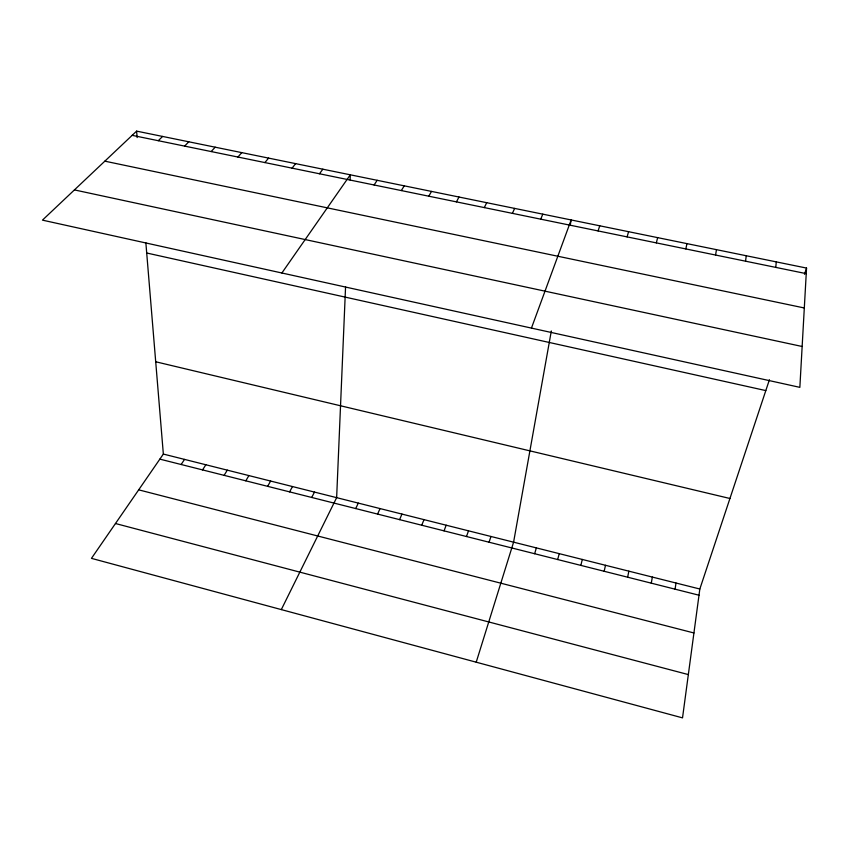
<?xml version="1.0" encoding="UTF-8"?>
<svg xmlns="http://www.w3.org/2000/svg" width="849" height="849" viewBox="0 0 849 849"><rect width="100%" height="100%" fill="white"/><g stroke="black" fill="none" stroke-linecap="round" stroke-linejoin="round"><path stroke-width="1.27" d="M345.564 286.877L336.639 497.663L281.316 609.593M350.096 179.999L350.319 174.809L281.879 272.996M806.55 268.072L799.854 387.356L42.45 220.135L136.615 131.128L806.55 268.072L804.481 274.291M775.763 267.393L776.283 261.885M745.539 261.195L746.26 255.751M769.427 379.715L699.831 589.015L682.522 717.872L91.459 558.355L163.348 454.066L145.858 242.793M675.061 589.164L676.016 583.03M715.558 255.04L716.482 249.659M651.279 583.167L652.361 577.076M551.319 330.961L513.592 542.171L476.215 662.199M570.231 225.165L571.154 219.955L531.442 328.096M627.644 577.203L628.854 571.165M685.833 248.937L686.947 243.621M604.17 571.271L605.496 565.285M580.854 565.392L582.297 559.449M656.341 242.888L657.646 237.635M557.676 559.533L559.247 553.654M534.658 553.728L536.345 547.892M627.093 236.892L628.589 231.692M598.078 230.939L599.755 225.802M489.056 542.214L490.977 536.483M466.483 536.515L468.51 530.827M444.038 530.858L446.181 525.213M421.751 525.223L424.001 519.63M540.739 219.169L542.787 214.15M399.592 519.641L401.948 514.091M377.582 514.08L380.044 508.583M512.414 213.364L514.632 208.398M355.71 508.562L358.278 503.107M484.312 207.591L486.71 202.688M311.71 497.45L314.491 492.091M456.433 201.871L459.001 197.021M289.605 491.868L292.491 486.551M267.637 486.328L270.619 481.054M428.777 196.204L431.515 191.407M245.807 480.821L248.895 475.589M401.333 190.569L404.23 185.835M224.115 475.344L227.299 470.155M202.561 469.9L205.851 464.764M374.101 184.986L377.168 180.296M181.145 464.499L184.53 459.405M319.468 173.769L322.864 169.195M292.077 168.155L295.622 163.624M264.888 162.573L268.602 158.105M237.922 157.044L241.785 152.629M211.168 151.547L215.19 147.185M184.626 146.102L188.796 141.794M158.285 140.701L162.605 136.434M132.157 135.341L806.242 273.643M104.83 161.161L804.311 307.975M74.425 189.911L802.146 346.488M146.697 253.002L765.809 390.593M155.707 361.77L729.928 498.49M163.348 454.066L699.831 589.015M159.856 459.129L699.003 595.213M138.695 489.841L693.93 632.972M115.475 523.515L688.337 674.584M136.615 131.128L137.145 137.58"/></g></svg>
